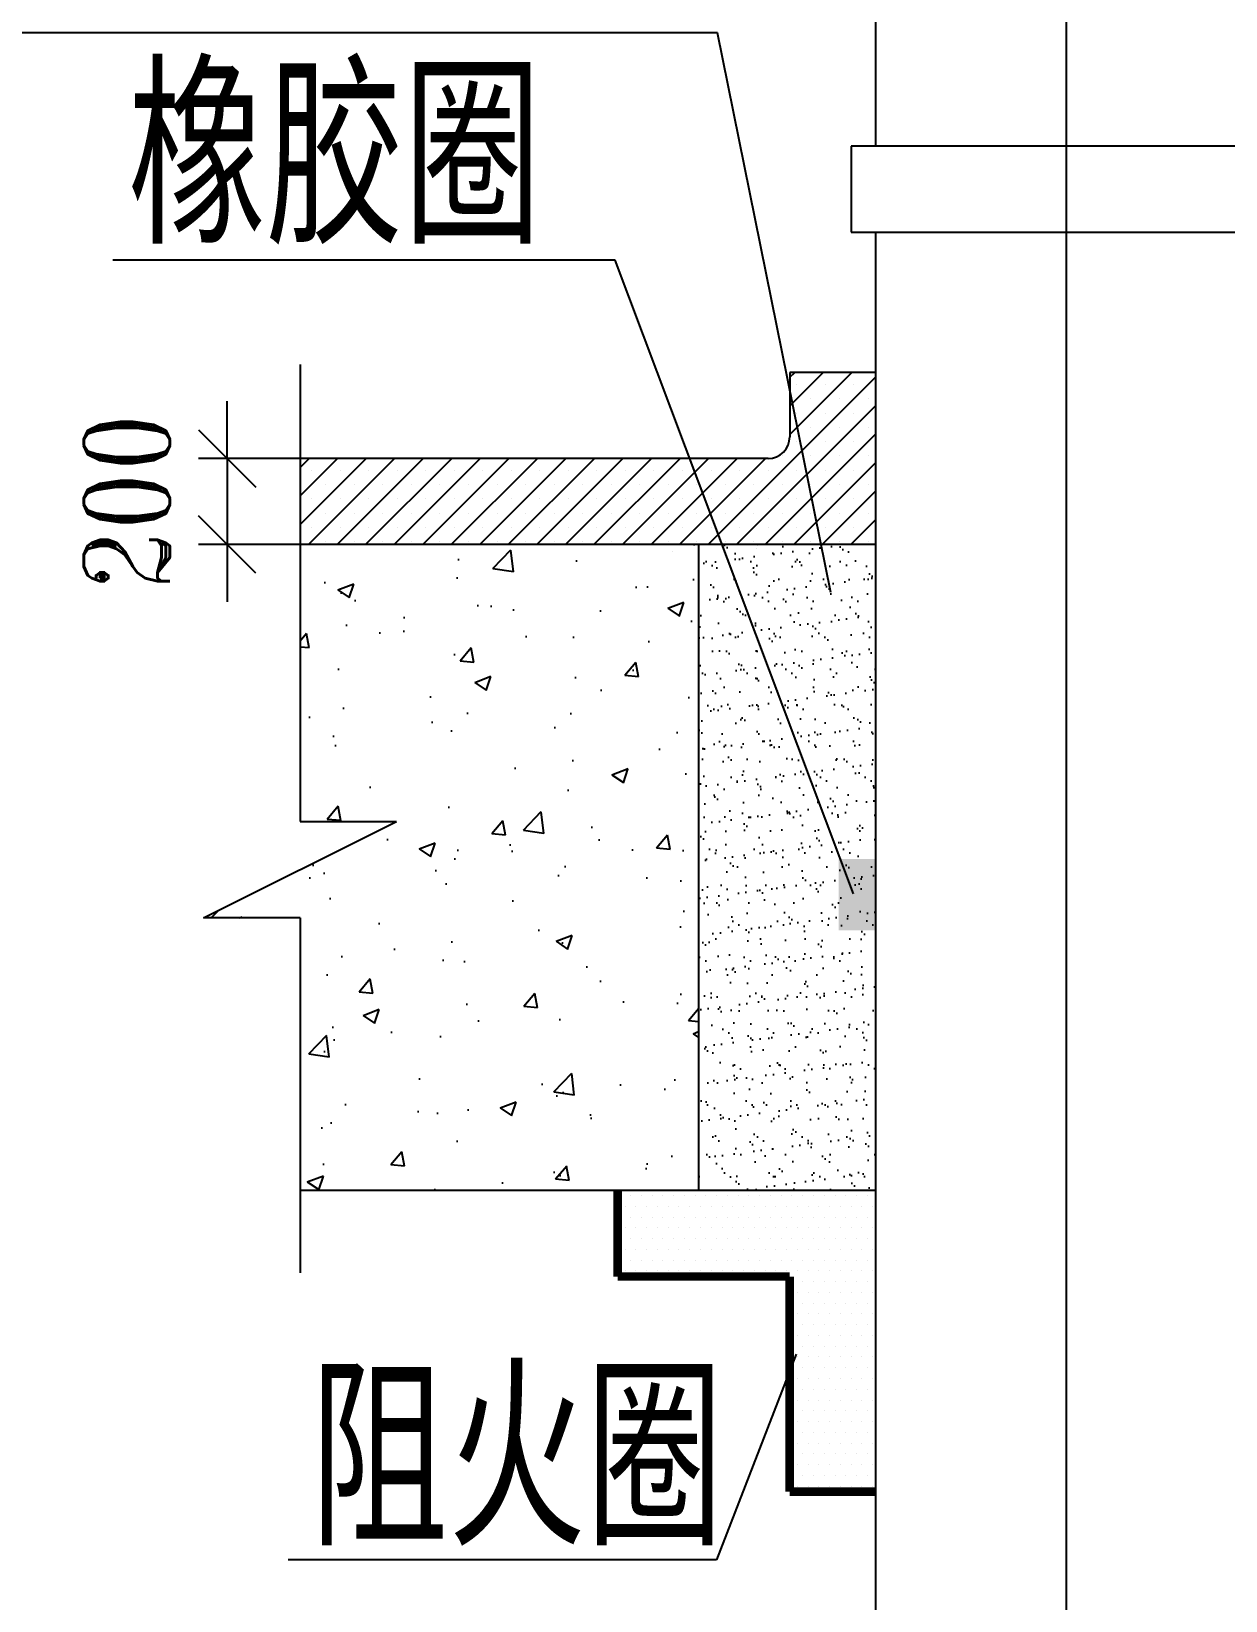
# Model space of a CAD drawing. Extents: x 1616582 to 1680868, y -138606 to -93201.
# Drawn here: x 1623870 to 1628031, y -130893 to -125426 of the extents above; entities that cross this region are included whole.
import ezdxf

# ---------------------------------------------------------------- set-up
doc = ezdxf.new("R2010")
doc.units = 0
doc.header["$LTSCALE"] = 35
doc.header["$MEASUREMENT"] = 0
doc.layers.get('0').update_dxf_attribs({"linetype": 'CONTINUOUS'})
doc.layers.get('DEFPOINTS').update_dxf_attribs({"linetype": 'CONTINUOUS'})
for name, color, linetype in [('0P', 7, 'CONTINUOUS'), ('HZ', 3, 'CONTINUOUS'), ('WALL', 51, 'CONTINUOUS')]:
    doc.layers.add(name, color=color, linetype=linetype)
doc.styles.add('HZ', font='romant.shx', dxfattribs={"width": 0.8, "bigfont": 'hztxt.shx'})
doc.styles.add('ROMANT', font='ROMANT.SHX', dxfattribs={"width": 0.8})

# ---------------------------------------------------------------- blocks, each defined once
blk = doc.blocks.new('_OBLIQUE')
at = {"color": 0, "linetype": 'ByBlock'}
blk.add_line((-0.5, -0.5), (0.5, 0.5), dxfattribs=at)

msp = doc.modelspace()

# ---------------------------------------------------------------- hatches: boundary and pattern name
at = {"layer": '0P'}
h = msp.add_hatch(dxfattribs=at)
h.set_pattern_fill('AR-CONC', color=256, scale=80, style=0)
h.set_pattern_definition([(50, (-64729.44, -33630.75), (573.80815, -50.20171), [60, -660]), (355, (-64729.44, -33630.75), (-111.00107, 601.7537), [48, -528]), (100.4514, (-64681.6, -33634.93), (462.8075, 551.55163), [50.99215, -560.91369]), (46.1842, (-64729.44, -33470.75), (853.79284, -132.4152), [90, -990]), (96.6356, (-64658.3, -33481.8), (747.73016, 779.2943), [76.48823, -841.3704]), (351.1842, (-64729.44, -33470.75), (747.72956, 779.2949), [72, -792]), (21, (-64649.44, -33510.75), (477.52564, -322.09511), [60, -660]), (326, (-64649.44, -33510.75), (194.65227, 580.12004), [48, -528]), (71.4514, (-64609.65, -33537.6), (672.1781, 258.0244), [50.99215, -560.91369]), (37.5, (-64729.44, -33630.75), (9.727884, 266.315083), [0, -521.6, 0, -536, 0, -530]), (7.5, (-64729.44, -33630.75), (210.45563, 315.52937), [0, -305.6, 0, -509.6, 0, -202]), (327.5, (-64907.84, -33630.75), (427.05795, -18.043897), [0, -200, 0, -624, 0, -828]), (317.5, (-64987.84, -33630.75), (466.548935, 80.083986), [0, -260, 0, -414.4, 0, -588])])
h.paths.add_polyline_path([(1626194.8, -127213.5), (1624806, -127213.5), (1624806, -128178), (1625142, -128178), (1624522.7, -128487.6), (1624496.4, -128514), (1624806, -128514), (1624806, -129463.5), (1626194.8, -129463.5)])
h.paths.add_polyline_path([(1629906.8, -128514), (1630578.8, -128178), (1630242.8, -128178), (1630242.8, -127213.5), (1628757.2, -127213.5), (1628757.2, -129463.5), (1630242.8, -129463.5), (1630242.8, -128514)])
h = msp.add_hatch(dxfattribs=at)
h.set_pattern_fill('AR-SAND', color=256, scale=50, style=0)
h.set_pattern_definition([(37.5, (-64729.444, -33630.75), (-3.149668, 96.3411885), [0, -76, 0, -85, 0, -81.25]), (7.5, (-64729.44, -33630.75), (88.488835, 141.107303), [0, -41, 0, -68.5, 0, -26.25]), (327.5, (-64790.944, -33630.75), (155.707093, 0.2829527), [0, -25, 0, -90, 0, -117.5]), (317.5, (-64790.94, -33630.75), (150.30633, 43.883778), [0, -12.5, 0, -59, 0, -67.5])])
h.paths.add_polyline_path([(1626194.8, -129463.5), (1626812.3, -129463.5), (1626812.3, -127213.5), (1626194.8, -127213.5)])
h.paths.add_polyline_path([(1628757.2, -127213.5), (1628139.8, -127213.5), (1628139.8, -129463.5), (1628757.2, -129463.5)])
msp.add_hatch(color=256, dxfattribs=at).paths.add_polyline_path([(1626682.7, -128309), (1626812.5, -128309), (1626812.5, -128557.2), (1626682.7, -128557.2)])

# ---------------------------------------------------------------- linework, layer by layer
for p, q in [((1626812.3, -125825.6), (1626812.3, -124625.6)), ((1626261, -125431), (1621818.2, -125431)), ((1626655.4, -127379.9), (1626261, -125431)), ((1625904, -126222.6), (1624154.1, -126222.6)), ((1626534.2, -130034.4), (1626256.8, -130750.9)), ((1626256.8, -130750.9), (1624765, -130750.9))]:
    msp.add_line(p, q)
at = {"color": 0, "linetype": 'ByBlock'}
for p, q in [((1624552.2, -126913.5), (1624552.2, -126713.5)), ((1624867.3, -126913.5), (1624452.2, -126913.5)), ((1624552.2, -126913.5), (1624552.2, -127213.5)), ((1624867.3, -127213.5), (1624452.2, -127213.5)), ((1624552.2, -127213.5), (1624552.2, -127413.5))]:
    msp.add_line(p, q, dxfattribs=at)
at = {"layer": '0P'}
for p, q in [((1627476, -135357.3), (1627476, -121465.9)), ((1628226, -125825.6), (1626726, -125825.6)), ((1626726, -125825.6), (1626726, -126125.6)), ((1626726, -126125.6), (1628226, -126125.6)), ((1626812.3, -131034.3), (1626812.3, -126125.6)), ((1626733.9, -128429.8), (1625904, -126222.6)), ((1626194.8, -127213.5), (1626194.8, -129463.5))]:
    msp.add_line(p, q, dxfattribs=at)
at = {"layer": 'DEFPOINTS', "color": 0, "linetype": 'ByBlock'}
for p in [(1625167.3, -126913.5), (1624552.2, -127213.5), (1625167.3, -127213.5)]:
    msp.add_point(p, dxfattribs=at)
at = {"layer": 'WALL'}
for p, q in [((1624806, -126585.6), (1624806, -128178)), ((1626512.3, -126613.5), (1626512.3, -126838.5)), ((1626812.3, -126613.5), (1626512.3, -126613.5)), ((1626512.3, -126630.7), (1626529.4, -126613.5)), ((1626512.3, -126730.1), (1626628.9, -126613.5)), ((1626512.3, -126829.5), (1626728.3, -126613.5)), ((1626227.7, -127213.5), (1626812.3, -126629)), ((1626536.4, -126656.2), (1626536.4, -126656.2)), ((1626635.8, -126656.2), (1626635.8, -126656.2)), ((1626735.3, -126656.2), (1626735.3, -126656.2)), ((1626586.1, -126705.9), (1626586.1, -126705.9)), ((1626685.6, -126705.9), (1626685.6, -126705.9)), ((1626785, -126705.9), (1626785, -126705.9)), ((1626327.2, -127213.5), (1626812.3, -126728.4)), ((1626536.4, -126755.7), (1626536.4, -126755.7)), ((1626635.8, -126755.7), (1626635.8, -126755.7)), ((1626735.3, -126755.7), (1626735.3, -126755.7)), ((1626426.6, -127213.5), (1626812.3, -126827.8)), ((1626586.1, -126805.4), (1626586.1, -126805.4)), ((1626685.6, -126805.4), (1626685.6, -126805.4)), ((1626785, -126805.4), (1626785, -126805.4)), ((1626536.4, -126855.1), (1626536.4, -126855.1)), ((1626635.8, -126855.1), (1626635.8, -126855.1)), ((1626735.3, -126855.1), (1626735.3, -126855.1)), ((1626437.3, -126913.5), (1624806, -126913.5)), ((1624806, -126944.8), (1624837.3, -126913.5)), ((1624806, -127044.2), (1624936.7, -126913.5)), ((1624806, -127143.6), (1625036.2, -126913.5)), ((1624835.6, -127213.5), (1625135.6, -126913.5)), ((1624935, -127213.5), (1625235, -126913.5)), ((1625034.5, -127213.5), (1625334.5, -126913.5)), ((1625133.9, -127213.5), (1625433.9, -126913.5)), ((1625233.4, -127213.5), (1625533.4, -126913.5)), ((1625332.8, -127213.5), (1625632.8, -126913.5)), ((1625432.2, -127213.5), (1625732.2, -126913.5)), ((1625531.7, -127213.5), (1625831.7, -126913.5)), ((1625631.1, -127213.5), (1625931.1, -126913.5)), ((1625730.5, -127213.5), (1626030.5, -126913.5)), ((1625830, -127213.5), (1626130, -126913.5)), ((1625929.4, -127213.5), (1626229.4, -126913.5)), ((1626028.9, -127213.5), (1626328.9, -126913.5)), ((1626128.3, -127213.5), (1626428.3, -126913.5)), ((1626486.7, -126904.8), (1626486.7, -126904.8)), ((1626526, -127213.5), (1626812.3, -126927.3)), ((1626586.1, -126904.8), (1626586.1, -126904.8)), ((1626685.6, -126904.8), (1626685.6, -126904.8)), ((1626785, -126904.8), (1626785, -126904.8)), ((1624846, -126954.5), (1624846, -126954.5)), ((1624945.4, -126954.5), (1624945.4, -126954.5)), ((1625044.9, -126954.5), (1625044.9, -126954.5)), ((1625144.3, -126954.5), (1625144.3, -126954.5)), ((1625243.7, -126954.5), (1625243.7, -126954.5)), ((1625343.2, -126954.5), (1625343.2, -126954.5)), ((1625442.6, -126954.5), (1625442.6, -126954.5)), ((1625542, -126954.5), (1625542, -126954.5)), ((1625641.5, -126954.5), (1625641.5, -126954.5)), ((1625740.9, -126954.5), (1625740.9, -126954.5)), ((1625840.4, -126954.5), (1625840.4, -126954.5)), ((1625939.8, -126954.5), (1625939.8, -126954.5)), ((1626039.2, -126954.5), (1626039.2, -126954.5)), ((1626138.7, -126954.5), (1626138.7, -126954.5)), ((1626238.1, -126954.5), (1626238.1, -126954.5)), ((1626337.5, -126954.5), (1626337.5, -126954.5)), ((1626437, -126954.5), (1626437, -126954.5)), ((1626536.4, -126954.5), (1626536.4, -126954.5)), ((1626635.8, -126954.5), (1626635.8, -126954.5)), ((1626735.3, -126954.5), (1626735.3, -126954.5)), ((1624846, -127054), (1624846, -127054)), ((1624895.7, -127004.3), (1624895.7, -127004.3)), ((1624945.4, -127054), (1624945.4, -127054)), ((1624995.1, -127004.3), (1624995.1, -127004.3)), ((1625044.9, -127054), (1625044.9, -127054)), ((1625094.6, -127004.3), (1625094.6, -127004.3)), ((1625144.3, -127054), (1625144.3, -127054)), ((1625194, -127004.3), (1625194, -127004.3)), ((1625243.7, -127054), (1625243.7, -127054)), ((1625293.5, -127004.3), (1625293.5, -127004.3)), ((1625343.2, -127054), (1625343.2, -127054)), ((1625392.9, -127004.3), (1625392.9, -127004.3)), ((1625442.6, -127054), (1625442.6, -127054)), ((1625492.3, -127004.3), (1625492.3, -127004.3)), ((1625542, -127054), (1625542, -127054)), ((1625591.8, -127004.3), (1625591.8, -127004.3)), ((1625641.5, -127054), (1625641.5, -127054)), ((1625691.2, -127004.3), (1625691.2, -127004.3)), ((1625740.9, -127054), (1625740.9, -127054)), ((1625790.6, -127004.3), (1625790.6, -127004.3)), ((1625840.4, -127054), (1625840.4, -127054)), ((1625890.1, -127004.3), (1625890.1, -127004.3)), ((1625939.8, -127054), (1625939.8, -127054)), ((1625989.5, -127004.3), (1625989.5, -127004.3)), ((1626039.2, -127054), (1626039.2, -127054)), ((1626088.9, -127004.3), (1626088.9, -127004.3)), ((1626138.7, -127054), (1626138.7, -127054)), ((1626188.4, -127004.3), (1626188.4, -127004.3)), ((1626238.1, -127054), (1626238.1, -127054)), ((1626287.8, -127004.3), (1626287.8, -127004.3)), ((1626337.5, -127054), (1626337.5, -127054)), ((1626387.3, -127004.3), (1626387.3, -127004.3)), ((1626437, -127054), (1626437, -127054)), ((1626486.7, -127004.3), (1626486.7, -127004.3)), ((1626536.4, -127054), (1626536.4, -127054)), ((1626586.1, -127004.3), (1626586.1, -127004.3)), ((1626625.5, -127213.5), (1626812.3, -127026.7)), ((1626635.8, -127054), (1626635.8, -127054)), ((1626685.6, -127004.3), (1626685.6, -127004.3)), ((1626735.3, -127054), (1626735.3, -127054)), ((1626785, -127004.3), (1626785, -127004.3)), ((1624895.7, -127103.7), (1624895.7, -127103.7)), ((1624995.1, -127103.7), (1624995.1, -127103.7)), ((1625094.6, -127103.7), (1625094.6, -127103.7)), ((1625194, -127103.7), (1625194, -127103.7)), ((1625293.5, -127103.7), (1625293.5, -127103.7)), ((1625392.9, -127103.7), (1625392.9, -127103.7)), ((1625492.3, -127103.7), (1625492.3, -127103.7)), ((1625591.8, -127103.7), (1625591.8, -127103.7)), ((1625691.2, -127103.7), (1625691.2, -127103.7)), ((1625790.6, -127103.7), (1625790.6, -127103.7)), ((1625890.1, -127103.7), (1625890.1, -127103.7)), ((1625989.5, -127103.7), (1625989.5, -127103.7)), ((1626088.9, -127103.7), (1626088.9, -127103.7)), ((1626188.4, -127103.7), (1626188.4, -127103.7)), ((1626287.8, -127103.7), (1626287.8, -127103.7)), ((1626387.3, -127103.7), (1626387.3, -127103.7)), ((1626486.7, -127103.7), (1626486.7, -127103.7)), ((1626586.1, -127103.7), (1626586.1, -127103.7)), ((1626685.6, -127103.7), (1626685.6, -127103.7)), ((1626785, -127103.7), (1626785, -127103.7)), ((1624846, -127153.4), (1624846, -127153.4)), ((1624945.4, -127153.4), (1624945.4, -127153.4)), ((1625044.9, -127153.4), (1625044.9, -127153.4)), ((1625144.3, -127153.4), (1625144.3, -127153.4)), ((1625243.7, -127153.4), (1625243.7, -127153.4)), ((1625343.2, -127153.4), (1625343.2, -127153.4)), ((1625442.6, -127153.4), (1625442.6, -127153.4)), ((1625542, -127153.4), (1625542, -127153.4)), ((1625641.5, -127153.4), (1625641.5, -127153.4)), ((1625740.9, -127153.4), (1625740.9, -127153.4)), ((1625840.4, -127153.4), (1625840.4, -127153.4)), ((1625939.8, -127153.4), (1625939.8, -127153.4)), ((1626039.2, -127153.4), (1626039.2, -127153.4)), ((1626138.7, -127153.4), (1626138.7, -127153.4)), ((1626238.1, -127153.4), (1626238.1, -127153.4)), ((1626337.5, -127153.4), (1626337.5, -127153.4)), ((1626437, -127153.4), (1626437, -127153.4)), ((1626536.4, -127153.4), (1626536.4, -127153.4)), ((1626635.8, -127153.4), (1626635.8, -127153.4)), ((1626724.9, -127213.5), (1626812.3, -127126.2)), ((1626735.3, -127153.4), (1626735.3, -127153.4)), ((1626812.3, -127213.5), (1624806, -127213.5)), ((1624895.7, -127203.1), (1624895.7, -127203.1)), ((1624995.1, -127203.1), (1624995.1, -127203.1)), ((1625094.6, -127203.1), (1625094.6, -127203.1)), ((1625194, -127203.1), (1625194, -127203.1)), ((1625293.5, -127203.1), (1625293.5, -127203.1)), ((1625392.9, -127203.1), (1625392.9, -127203.1)), ((1625492.3, -127203.1), (1625492.3, -127203.1)), ((1625591.8, -127203.1), (1625591.8, -127203.1)), ((1625624.2, -127215.6), (1625624.2, -127215.6)), ((1625691.2, -127203.1), (1625691.2, -127203.1)), ((1625790.6, -127203.1), (1625790.6, -127203.1)), ((1625890.1, -127203.1), (1625890.1, -127203.1)), ((1625989.5, -127203.1), (1625989.5, -127203.1)), ((1626088.9, -127203.1), (1626088.9, -127203.1)), ((1626188.4, -127203.1), (1626188.4, -127203.1)), ((1626287.8, -127203.1), (1626287.8, -127203.1)), ((1626387.3, -127203.1), (1626387.3, -127203.1)), ((1626399.6, -127217.7), (1626399.6, -127217.7)), ((1626486.7, -127203.1), (1626486.7, -127203.1)), ((1626586.1, -127203.1), (1626586.1, -127203.1)), ((1626635.2, -127214.7), (1626635.2, -127214.7)), ((1626685.6, -127203.1), (1626685.6, -127203.1)), ((1626785, -127203.1), (1626785, -127203.1)), ((1626104.7, -127235.9), (1626104.7, -127235.9)), ((1626397.8, -127227.9), (1626397.8, -127227.9)), ((1624470, -128514), (1625142, -128178)), ((1624806, -128178), (1625142, -128178)), ((1624806, -128514), (1624470, -128514)), ((1624496.4, -128514), (1624522.7, -128487.6)), ((1624806, -128514), (1624806, -129750.6)), ((1626812.3, -129463.5), (1624806, -129463.5)), ((1625920, -129481.3), (1625920, -129481.3)), ((1625957.5, -129481.3), (1625957.5, -129481.3)), ((1625995, -129481.3), (1625995, -129481.3)), ((1626032.5, -129481.3), (1626032.5, -129481.3)), ((1626070, -129481.3), (1626070, -129481.3)), ((1626107.5, -129481.3), (1626107.5, -129481.3)), ((1626145, -129481.3), (1626145, -129481.3)), ((1626182.5, -129481.3), (1626182.5, -129481.3)), ((1626220, -129481.3), (1626220, -129481.3)), ((1626257.5, -129481.3), (1626257.5, -129481.3)), ((1626295, -129481.3), (1626295, -129481.3)), ((1626332.5, -129481.3), (1626332.5, -129481.3)), ((1626370, -129481.3), (1626370, -129481.3)), ((1626407.5, -129481.3), (1626407.5, -129481.3)), ((1626445, -129481.3), (1626445, -129481.3)), ((1626482.5, -129481.3), (1626482.5, -129481.3)), ((1626520, -129481.3), (1626520, -129481.3)), ((1626557.5, -129481.3), (1626557.5, -129481.3)), ((1626595, -129481.3), (1626595, -129481.3)), ((1626632.5, -129481.3), (1626632.5, -129481.3)), ((1626670, -129481.3), (1626670, -129481.3)), ((1626707.5, -129481.3), (1626707.5, -129481.3)), ((1626745, -129481.3), (1626745, -129481.3)), ((1626782.5, -129481.3), (1626782.5, -129481.3)), ((1625920, -129556.3), (1625920, -129556.3)), ((1625938.8, -129518.8), (1625938.8, -129518.8)), ((1625957.5, -129556.3), (1625957.5, -129556.3)), ((1625976.3, -129518.8), (1625976.3, -129518.8)), ((1625995, -129556.3), (1625995, -129556.3)), ((1626013.8, -129518.8), (1626013.8, -129518.8)), ((1626032.5, -129556.3), (1626032.5, -129556.3)), ((1626051.3, -129518.8), (1626051.3, -129518.8)), ((1626070, -129556.3), (1626070, -129556.3)), ((1626088.8, -129518.8), (1626088.8, -129518.8)), ((1626107.5, -129556.3), (1626107.5, -129556.3)), ((1626126.3, -129518.8), (1626126.3, -129518.8)), ((1626145, -129556.3), (1626145, -129556.3)), ((1626163.8, -129518.8), (1626163.8, -129518.8)), ((1626182.5, -129556.3), (1626182.5, -129556.3)), ((1626201.3, -129518.8), (1626201.3, -129518.8)), ((1626220, -129556.3), (1626220, -129556.3)), ((1626238.8, -129518.8), (1626238.8, -129518.8)), ((1626257.5, -129556.3), (1626257.5, -129556.3)), ((1626276.3, -129518.8), (1626276.3, -129518.8)), ((1626295, -129556.3), (1626295, -129556.3)), ((1626313.8, -129518.8), (1626313.8, -129518.8)), ((1626332.5, -129556.3), (1626332.5, -129556.3)), ((1626351.3, -129518.8), (1626351.3, -129518.8)), ((1626370, -129556.3), (1626370, -129556.3)), ((1626388.8, -129518.8), (1626388.8, -129518.8)), ((1626407.5, -129556.3), (1626407.5, -129556.3)), ((1626426.3, -129518.8), (1626426.3, -129518.8)), ((1626445, -129556.3), (1626445, -129556.3)), ((1626463.8, -129518.8), (1626463.8, -129518.8)), ((1626482.5, -129556.3), (1626482.5, -129556.3)), ((1626501.3, -129518.8), (1626501.3, -129518.8)), ((1626520, -129556.3), (1626520, -129556.3)), ((1626538.8, -129518.8), (1626538.8, -129518.8)), ((1626557.5, -129556.3), (1626557.5, -129556.3)), ((1626576.3, -129518.8), (1626576.3, -129518.8)), ((1626595, -129556.3), (1626595, -129556.3)), ((1626613.8, -129518.8), (1626613.8, -129518.8)), ((1626632.5, -129556.3), (1626632.5, -129556.3)), ((1626651.3, -129518.8), (1626651.3, -129518.8)), ((1626670, -129556.3), (1626670, -129556.3)), ((1626688.8, -129518.8), (1626688.8, -129518.8)), ((1626707.5, -129556.3), (1626707.5, -129556.3)), ((1626726.3, -129518.8), (1626726.3, -129518.8)), ((1626745, -129556.3), (1626745, -129556.3)), ((1626763.8, -129518.8), (1626763.8, -129518.8)), ((1626782.5, -129556.3), (1626782.5, -129556.3)), ((1626801.3, -129518.8), (1626801.3, -129518.8)), ((1625938.8, -129593.8), (1625938.8, -129593.8)), ((1625976.3, -129593.8), (1625976.3, -129593.8)), ((1626013.8, -129593.8), (1626013.8, -129593.8)), ((1626051.3, -129593.8), (1626051.3, -129593.8)), ((1626088.8, -129593.8), (1626088.8, -129593.8)), ((1626126.3, -129593.8), (1626126.3, -129593.8)), ((1626163.8, -129593.8), (1626163.8, -129593.8)), ((1626201.3, -129593.8), (1626201.3, -129593.8)), ((1626238.8, -129593.8), (1626238.8, -129593.8)), ((1626276.3, -129593.8), (1626276.3, -129593.8)), ((1626313.8, -129593.8), (1626313.8, -129593.8)), ((1626351.3, -129593.8), (1626351.3, -129593.8)), ((1626388.8, -129593.8), (1626388.8, -129593.8)), ((1626426.3, -129593.8), (1626426.3, -129593.8)), ((1626463.8, -129593.8), (1626463.8, -129593.8)), ((1626501.3, -129593.8), (1626501.3, -129593.8)), ((1626538.8, -129593.8), (1626538.8, -129593.8)), ((1626576.3, -129593.8), (1626576.3, -129593.8)), ((1626613.8, -129593.8), (1626613.8, -129593.8)), ((1626651.3, -129593.8), (1626651.3, -129593.8)), ((1626688.8, -129593.8), (1626688.8, -129593.8)), ((1626726.3, -129593.8), (1626726.3, -129593.8)), ((1626763.8, -129593.8), (1626763.8, -129593.8)), ((1626801.3, -129593.8), (1626801.3, -129593.8)), ((1625920, -129631.3), (1625920, -129631.3)), ((1625938.8, -129668.8), (1625938.8, -129668.8)), ((1625957.5, -129631.3), (1625957.5, -129631.3)), ((1625976.3, -129668.8), (1625976.3, -129668.8)), ((1625995, -129631.3), (1625995, -129631.3)), ((1626013.8, -129668.8), (1626013.8, -129668.8)), ((1626032.5, -129631.3), (1626032.5, -129631.3)), ((1626051.3, -129668.8), (1626051.3, -129668.8)), ((1626070, -129631.3), (1626070, -129631.3)), ((1626088.8, -129668.8), (1626088.8, -129668.8)), ((1626107.5, -129631.3), (1626107.5, -129631.3)), ((1626126.3, -129668.8), (1626126.3, -129668.8)), ((1626145, -129631.3), (1626145, -129631.3)), ((1626163.8, -129668.8), (1626163.8, -129668.8)), ((1626182.5, -129631.3), (1626182.5, -129631.3)), ((1626201.3, -129668.8), (1626201.3, -129668.8)), ((1626220, -129631.3), (1626220, -129631.3)), ((1626238.8, -129668.8), (1626238.8, -129668.8)), ((1626257.5, -129631.3), (1626257.5, -129631.3)), ((1626276.3, -129668.8), (1626276.3, -129668.8)), ((1626295, -129631.3), (1626295, -129631.3)), ((1626313.8, -129668.8), (1626313.8, -129668.8)), ((1626332.5, -129631.3), (1626332.5, -129631.3)), ((1626351.3, -129668.8), (1626351.3, -129668.8)), ((1626370, -129631.3), (1626370, -129631.3)), ((1626388.8, -129668.8), (1626388.8, -129668.8)), ((1626407.5, -129631.3), (1626407.5, -129631.3)), ((1626426.3, -129668.8), (1626426.3, -129668.8)), ((1626445, -129631.3), (1626445, -129631.3)), ((1626463.8, -129668.8), (1626463.8, -129668.8)), ((1626482.5, -129631.3), (1626482.5, -129631.3)), ((1626501.3, -129668.8), (1626501.3, -129668.8)), ((1626520, -129631.3), (1626520, -129631.3)), ((1626538.8, -129668.8), (1626538.8, -129668.8)), ((1626557.5, -129631.3), (1626557.5, -129631.3)), ((1626576.3, -129668.8), (1626576.3, -129668.8)), ((1626595, -129631.3), (1626595, -129631.3)), ((1626613.8, -129668.8), (1626613.8, -129668.8)), ((1626632.5, -129631.3), (1626632.5, -129631.3)), ((1626651.3, -129668.8), (1626651.3, -129668.8)), ((1626670, -129631.3), (1626670, -129631.3)), ((1626688.8, -129668.8), (1626688.8, -129668.8)), ((1626707.5, -129631.3), (1626707.5, -129631.3)), ((1626726.3, -129668.8), (1626726.3, -129668.8)), ((1626745, -129631.3), (1626745, -129631.3)), ((1626763.8, -129668.8), (1626763.8, -129668.8)), ((1626782.5, -129631.3), (1626782.5, -129631.3)), ((1626801.3, -129668.8), (1626801.3, -129668.8)), ((1625920, -129706.3), (1625920, -129706.3)), ((1625957.5, -129706.3), (1625957.5, -129706.3)), ((1625995, -129706.3), (1625995, -129706.3)), ((1626032.5, -129706.3), (1626032.5, -129706.3)), ((1626070, -129706.3), (1626070, -129706.3)), ((1626107.5, -129706.3), (1626107.5, -129706.3)), ((1626145, -129706.3), (1626145, -129706.3)), ((1626182.5, -129706.3), (1626182.5, -129706.3)), ((1626220, -129706.3), (1626220, -129706.3)), ((1626257.5, -129706.3), (1626257.5, -129706.3)), ((1626295, -129706.3), (1626295, -129706.3)), ((1626332.5, -129706.3), (1626332.5, -129706.3)), ((1626370, -129706.3), (1626370, -129706.3)), ((1626407.5, -129706.3), (1626407.5, -129706.3)), ((1626445, -129706.3), (1626445, -129706.3)), ((1626482.5, -129706.3), (1626482.5, -129706.3)), ((1626520, -129706.3), (1626520, -129706.3)), ((1626557.5, -129706.3), (1626557.5, -129706.3)), ((1626595, -129706.3), (1626595, -129706.3)), ((1626632.5, -129706.3), (1626632.5, -129706.3)), ((1626670, -129706.3), (1626670, -129706.3)), ((1626707.5, -129706.3), (1626707.5, -129706.3)), ((1626745, -129706.3), (1626745, -129706.3)), ((1626782.5, -129706.3), (1626782.5, -129706.3)), ((1625938.8, -129743.8), (1625938.8, -129743.8)), ((1625976.3, -129743.8), (1625976.3, -129743.8)), ((1626013.8, -129743.8), (1626013.8, -129743.8)), ((1626051.3, -129743.8), (1626051.3, -129743.8)), ((1626088.8, -129743.8), (1626088.8, -129743.8)), ((1626126.3, -129743.8), (1626126.3, -129743.8)), ((1626163.8, -129743.8), (1626163.8, -129743.8)), ((1626201.3, -129743.8), (1626201.3, -129743.8)), ((1626238.8, -129743.8), (1626238.8, -129743.8)), ((1626276.3, -129743.8), (1626276.3, -129743.8)), ((1626313.8, -129743.8), (1626313.8, -129743.8)), ((1626351.3, -129743.8), (1626351.3, -129743.8)), ((1626388.8, -129743.8), (1626388.8, -129743.8)), ((1626426.3, -129743.8), (1626426.3, -129743.8)), ((1626463.8, -129743.8), (1626463.8, -129743.8)), ((1626501.3, -129743.8), (1626501.3, -129743.8)), ((1626520, -129781.3), (1626520, -129781.3)), ((1626538.8, -129743.8), (1626538.8, -129743.8)), ((1626557.5, -129781.3), (1626557.5, -129781.3)), ((1626576.3, -129743.8), (1626576.3, -129743.8)), ((1626595, -129781.3), (1626595, -129781.3)), ((1626613.8, -129743.8), (1626613.8, -129743.8)), ((1626632.5, -129781.3), (1626632.5, -129781.3)), ((1626651.3, -129743.8), (1626651.3, -129743.8)), ((1626670, -129781.3), (1626670, -129781.3)), ((1626688.8, -129743.8), (1626688.8, -129743.8)), ((1626707.5, -129781.3), (1626707.5, -129781.3)), ((1626726.3, -129743.8), (1626726.3, -129743.8)), ((1626745, -129781.3), (1626745, -129781.3)), ((1626763.8, -129743.8), (1626763.8, -129743.8)), ((1626782.5, -129781.3), (1626782.5, -129781.3)), ((1626801.3, -129743.8), (1626801.3, -129743.8)), ((1626538.8, -129818.8), (1626538.8, -129818.8)), ((1626576.3, -129818.8), (1626576.3, -129818.8)), ((1626613.8, -129818.8), (1626613.8, -129818.8)), ((1626651.3, -129818.8), (1626651.3, -129818.8)), ((1626688.8, -129818.8), (1626688.8, -129818.8)), ((1626726.3, -129818.8), (1626726.3, -129818.8)), ((1626763.8, -129818.8), (1626763.8, -129818.8)), ((1626801.3, -129818.8), (1626801.3, -129818.8)), ((1626520, -129856.3), (1626520, -129856.3)), ((1626538.8, -129893.8), (1626538.8, -129893.8)), ((1626557.5, -129856.3), (1626557.5, -129856.3)), ((1626576.3, -129893.8), (1626576.3, -129893.8)), ((1626595, -129856.3), (1626595, -129856.3)), ((1626613.8, -129893.8), (1626613.8, -129893.8)), ((1626632.5, -129856.3), (1626632.5, -129856.3)), ((1626651.3, -129893.8), (1626651.3, -129893.8)), ((1626670, -129856.3), (1626670, -129856.3)), ((1626688.8, -129893.8), (1626688.8, -129893.8)), ((1626707.5, -129856.3), (1626707.5, -129856.3)), ((1626726.3, -129893.8), (1626726.3, -129893.8)), ((1626745, -129856.3), (1626745, -129856.3)), ((1626763.8, -129893.8), (1626763.8, -129893.8)), ((1626782.5, -129856.3), (1626782.5, -129856.3)), ((1626801.3, -129893.8), (1626801.3, -129893.8)), ((1626520, -129931.3), (1626520, -129931.3)), ((1626557.5, -129931.3), (1626557.5, -129931.3)), ((1626595, -129931.3), (1626595, -129931.3)), ((1626632.5, -129931.3), (1626632.5, -129931.3)), ((1626670, -129931.3), (1626670, -129931.3)), ((1626707.5, -129931.3), (1626707.5, -129931.3)), ((1626745, -129931.3), (1626745, -129931.3)), ((1626782.5, -129931.3), (1626782.5, -129931.3)), ((1626520, -130006.3), (1626520, -130006.3)), ((1626538.8, -129968.8), (1626538.8, -129968.8)), ((1626557.5, -130006.3), (1626557.5, -130006.3)), ((1626576.3, -129968.8), (1626576.3, -129968.8)), ((1626595, -130006.3), (1626595, -130006.3)), ((1626613.8, -129968.8), (1626613.8, -129968.8)), ((1626632.5, -130006.3), (1626632.5, -130006.3)), ((1626651.3, -129968.8), (1626651.3, -129968.8)), ((1626670, -130006.3), (1626670, -130006.3)), ((1626688.8, -129968.8), (1626688.8, -129968.8)), ((1626707.5, -130006.3), (1626707.5, -130006.3)), ((1626726.3, -129968.8), (1626726.3, -129968.8)), ((1626745, -130006.3), (1626745, -130006.3)), ((1626763.8, -129968.8), (1626763.8, -129968.8)), ((1626782.5, -130006.3), (1626782.5, -130006.3)), ((1626801.3, -129968.8), (1626801.3, -129968.8)), ((1626538.8, -130043.8), (1626538.8, -130043.8)), ((1626576.3, -130043.8), (1626576.3, -130043.8)), ((1626613.8, -130043.8), (1626613.8, -130043.8)), ((1626651.3, -130043.8), (1626651.3, -130043.8)), ((1626688.8, -130043.8), (1626688.8, -130043.8)), ((1626726.3, -130043.8), (1626726.3, -130043.8)), ((1626763.8, -130043.8), (1626763.8, -130043.8)), ((1626801.3, -130043.8), (1626801.3, -130043.8)), ((1626520, -130081.3), (1626520, -130081.3)), ((1626557.5, -130081.3), (1626557.5, -130081.3)), ((1626595, -130081.3), (1626595, -130081.3)), ((1626632.5, -130081.3), (1626632.5, -130081.3)), ((1626670, -130081.3), (1626670, -130081.3)), ((1626707.5, -130081.3), (1626707.5, -130081.3)), ((1626745, -130081.3), (1626745, -130081.3)), ((1626782.5, -130081.3), (1626782.5, -130081.3)), ((1626520, -130156.3), (1626520, -130156.3)), ((1626538.8, -130118.8), (1626538.8, -130118.8)), ((1626557.5, -130156.3), (1626557.5, -130156.3)), ((1626576.3, -130118.8), (1626576.3, -130118.8)), ((1626595, -130156.3), (1626595, -130156.3)), ((1626613.8, -130118.8), (1626613.8, -130118.8)), ((1626632.5, -130156.3), (1626632.5, -130156.3)), ((1626651.3, -130118.8), (1626651.3, -130118.8)), ((1626670, -130156.3), (1626670, -130156.3)), ((1626688.8, -130118.8), (1626688.8, -130118.8)), ((1626707.5, -130156.3), (1626707.5, -130156.3)), ((1626726.3, -130118.8), (1626726.3, -130118.8)), ((1626745, -130156.3), (1626745, -130156.3)), ((1626763.8, -130118.8), (1626763.8, -130118.8)), ((1626782.5, -130156.3), (1626782.5, -130156.3)), ((1626801.3, -130118.8), (1626801.3, -130118.8)), ((1626538.8, -130193.8), (1626538.8, -130193.8)), ((1626576.3, -130193.8), (1626576.3, -130193.8)), ((1626613.8, -130193.8), (1626613.8, -130193.8)), ((1626651.3, -130193.8), (1626651.3, -130193.8)), ((1626688.8, -130193.8), (1626688.8, -130193.8)), ((1626726.3, -130193.8), (1626726.3, -130193.8)), ((1626763.8, -130193.8), (1626763.8, -130193.8)), ((1626801.3, -130193.8), (1626801.3, -130193.8)), ((1626520, -130231.3), (1626520, -130231.3)), ((1626538.8, -130268.8), (1626538.8, -130268.8)), ((1626557.5, -130231.3), (1626557.5, -130231.3)), ((1626576.3, -130268.8), (1626576.3, -130268.8)), ((1626595, -130231.3), (1626595, -130231.3)), ((1626613.8, -130268.8), (1626613.8, -130268.8)), ((1626632.5, -130231.3), (1626632.5, -130231.3)), ((1626651.3, -130268.8), (1626651.3, -130268.8)), ((1626670, -130231.3), (1626670, -130231.3)), ((1626688.8, -130268.8), (1626688.8, -130268.8)), ((1626707.5, -130231.3), (1626707.5, -130231.3)), ((1626726.3, -130268.8), (1626726.3, -130268.8)), ((1626745, -130231.3), (1626745, -130231.3)), ((1626763.8, -130268.8), (1626763.8, -130268.8)), ((1626782.5, -130231.3), (1626782.5, -130231.3)), ((1626801.3, -130268.8), (1626801.3, -130268.8)), ((1626520, -130306.3), (1626520, -130306.3)), ((1626557.5, -130306.3), (1626557.5, -130306.3)), ((1626595, -130306.3), (1626595, -130306.3)), ((1626632.5, -130306.3), (1626632.5, -130306.3)), ((1626670, -130306.3), (1626670, -130306.3)), ((1626707.5, -130306.3), (1626707.5, -130306.3)), ((1626745, -130306.3), (1626745, -130306.3)), ((1626782.5, -130306.3), (1626782.5, -130306.3)), ((1626520, -130381.3), (1626520, -130381.3)), ((1626538.8, -130343.8), (1626538.8, -130343.8)), ((1626557.5, -130381.3), (1626557.5, -130381.3)), ((1626576.3, -130343.8), (1626576.3, -130343.8)), ((1626595, -130381.3), (1626595, -130381.3)), ((1626613.8, -130343.8), (1626613.8, -130343.8)), ((1626632.5, -130381.3), (1626632.5, -130381.3)), ((1626651.3, -130343.8), (1626651.3, -130343.8)), ((1626670, -130381.3), (1626670, -130381.3)), ((1626688.8, -130343.8), (1626688.8, -130343.8)), ((1626707.5, -130381.3), (1626707.5, -130381.3)), ((1626726.3, -130343.8), (1626726.3, -130343.8)), ((1626745, -130381.3), (1626745, -130381.3)), ((1626763.8, -130343.8), (1626763.8, -130343.8)), ((1626782.5, -130381.3), (1626782.5, -130381.3)), ((1626801.3, -130343.8), (1626801.3, -130343.8)), ((1626538.8, -130418.8), (1626538.8, -130418.8)), ((1626576.3, -130418.8), (1626576.3, -130418.8)), ((1626613.8, -130418.8), (1626613.8, -130418.8)), ((1626651.3, -130418.8), (1626651.3, -130418.8)), ((1626688.8, -130418.8), (1626688.8, -130418.8)), ((1626726.3, -130418.8), (1626726.3, -130418.8)), ((1626763.8, -130418.8), (1626763.8, -130418.8)), ((1626801.3, -130418.8), (1626801.3, -130418.8)), ((1626520, -130456.3), (1626520, -130456.3)), ((1626538.8, -130493.8), (1626538.8, -130493.8)), ((1626557.5, -130456.3), (1626557.5, -130456.3)), ((1626576.3, -130493.8), (1626576.3, -130493.8)), ((1626595, -130456.3), (1626595, -130456.3)), ((1626613.8, -130493.8), (1626613.8, -130493.8)), ((1626632.5, -130456.3), (1626632.5, -130456.3)), ((1626651.3, -130493.8), (1626651.3, -130493.8)), ((1626670, -130456.3), (1626670, -130456.3)), ((1626688.8, -130493.8), (1626688.8, -130493.8)), ((1626707.5, -130456.3), (1626707.5, -130456.3)), ((1626726.3, -130493.8), (1626726.3, -130493.8)), ((1626745, -130456.3), (1626745, -130456.3)), ((1626763.8, -130493.8), (1626763.8, -130493.8)), ((1626782.5, -130456.3), (1626782.5, -130456.3)), ((1626801.3, -130493.8), (1626801.3, -130493.8))]:
    msp.add_line(p, q, dxfattribs=at)
at = {"layer": 'WALL', "const_width": 30}
for points in [[(1625912.3, -129463.5), (1625912.3, -129763.5)], [(1626512.3, -129763.5), (1625912.3, -129763.5)], [(1626512.3, -130513.5), (1626512.3, -129763.5)], [(1626812.3, -130513.5), (1626512.3, -130513.5)]]:
    msp.add_lwpolyline(points, dxfattribs=at)
at = {"layer": 'WALL'}
msp.add_arc((1626437.3, -126838.5), 75, 270, 360, dxfattribs=at)

# ---------------------------------------------------------------- block references
at = {"color": 0, "linetype": 'ByBlock', "xscale": 200, "yscale": 200, "zscale": 200}
for p, rotation in [((1624552.2, -126913.5), 270), ((1624552.2, -127213.5), 90)]:
    msp.add_blockref('_OBLIQUE', p, dxfattribs=dict(at, rotation=rotation))

# ---------------------------------------------------------------- texts
at = {"color": 0, "linetype": 'ByBlock', "insert": (1624202.2, -127063.5), "char_height": 300, "attachment_point": 5, "rotation": 90, "style": 'ROMANT'}
msp.add_mtext('\\A1;200', dxfattribs=at)
at = {"layer": 'HZ', "style": 'HZ', "width": 0.8}
for s, p in [('橡胶圈', (1624206.4, -126165.3)), ('阻火圈', (1624840.8, -130701))]:
    msp.add_text(s, height=600, dxfattribs=at).set_placement(p)

doc.saveas('drawing.dxf')
